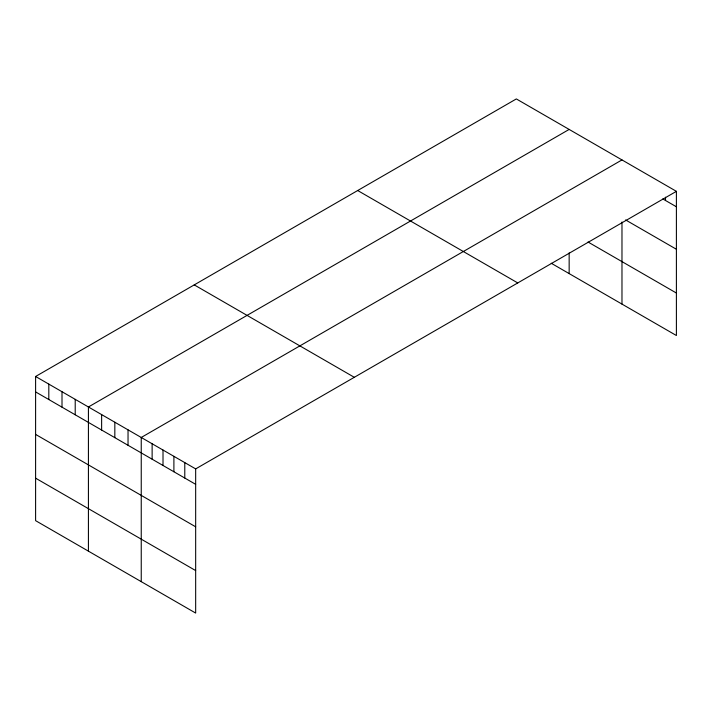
<?xml version="1.0" encoding="UTF-8"?>
<svg xmlns="http://www.w3.org/2000/svg" width="712" height="712" viewBox="0 0 712 712"><rect width="100%" height="100%" fill="white"/><g stroke="black" fill="none" stroke-linecap="round" stroke-linejoin="round"><path stroke-width="1.07" d="M35.6 376.479L195.666 468.897L195.666 613.068L35.6 520.659L35.6 376.479L516.333 98.932L676.4 191.341L676.4 335.521L551.239 263.253M569.155 129.424L88.421 406.979L88.421 551.15M621.976 159.924L141.243 437.471L141.243 581.651M195.666 468.897L676.4 191.341M662.792 198.924L676.4 206.774M625.608 219.937L676.4 249.262M588.023 242.009L676.4 293.033M357.691 190.522L517.758 282.931M194.243 284.889L354.309 377.307M35.6 391.912L195.666 484.329M35.6 434.4L195.666 526.809M35.6 478.17L195.666 570.579M665.515 197.188L665.515 200.49M621.976 222.01L621.976 304.095M569.155 252.902L569.155 273.604M184.782 462.613L184.782 478.046M173.897 456.33L173.897 471.753M163.012 450.046L163.012 465.47M152.128 443.754L152.128 459.187M128.035 429.852L128.035 445.285M114.828 422.225L114.828 437.658M101.629 414.598L101.629 430.03M75.214 399.352L75.214 414.785M62.006 391.733L62.006 407.157M48.808 384.106L48.808 399.539"/></g></svg>
